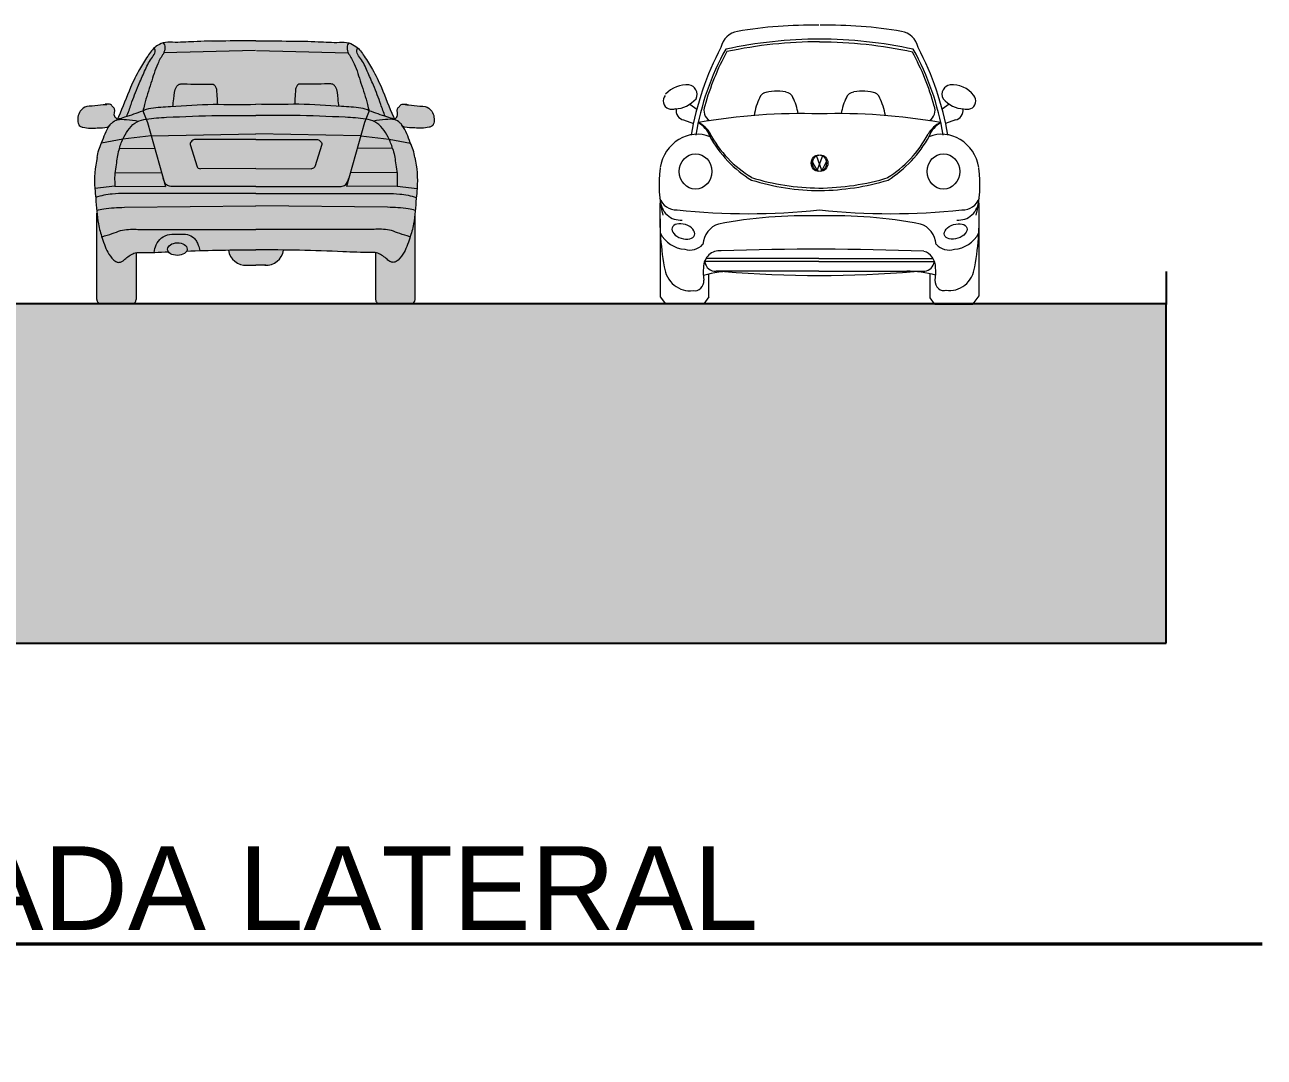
# Model space of a CAD drawing. Header units: millimetres. Extents: x 2056 to 4470, y 1400 to 3101.
# Drawn here: x 2111.57 to 2118.23, y 1436.1 to 1441.65 of the extents above; entities that cross this region are included whole.
import ezdxf

# ---------------------------------------------------------------- set-up
doc = ezdxf.new("R2010")
doc.units = ezdxf.units.MM
doc.layers.add('A-Anno-Titl', color=233, linetype='Continuous', lineweight=50)
doc.layers.add('A-CARROS', color=123, linetype='Continuous', lineweight=5)
for name, color, linetype in [('A-PLAN-1', 5, 'Continuous'), ('A-PLAN-2', 4, 'Continuous'), ('A-PLAN-6', 9, 'Continuous')]:
    doc.layers.add(name, color=color, linetype=linetype)
doc.styles.add('ROMAN', font='arial.ttf')

# ---------------------------------------------------------------- blocks, each defined once
blk = doc.blocks.new('Auto (11)')
for p, q in [((-0.6777, 1.0932), (-0.6409, 1.0663)), ((0.7154, 1.0932), (0.6785, 1.0663)), ((-0.7122, 1.0079), (-0.6589, 0.9884)), ((0.7498, 1.0079), (0.6965, 0.9884)), ((0.0313, 0.7355), (0.0024, 0.8169)), ((0.0057, 0.7355), (0.0361, 0.8169)), ((-0.0181, 0.7818), (0.0057, 0.7355)), ((0.0555, 0.7833), (0.0313, 0.7355)), ((-0.8373, 0.4762), (-0.8373, 0.0568)), ((0.875, 0.4762), (0.875, 0.062)), ((0.0152, 0.2467), (-0.5992, 0.2467)), ((0.0152, 0.2633), (-0.5912, 0.2633)), ((0.0152, 0.2633), (0.6288, 0.2633)), ((0.0152, 0.2467), (0.6369, 0.2467)), ((-0.5758, 0.0568), (-0.5758, 0.1794)), ((0.0152, 0.1945), (-0.5367, 0.1945)), ((0.0152, 0.1945), (0.5846, 0.1945)), ((0.6135, 0.0517), (0.6135, 0.1804)), ((-0.8373, 0.0568), (-0.8094, 0.0187)), ((-0.8094, 0.0187), (-0.6037, 0.0187)), ((-0.5758, 0.0568), (-0.6037, 0.0187)), ((0.6376, 0.0187), (0.6135, 0.0517)), ((0.6382, 0.0175), (0.8436, 0.0175)), ((0.875, 0.062), (0.8433, 0.0187))]:
    blk.add_line(p, q)
for centre, major_axis, ratio, start_param, end_param in [((-0.4073, 1.3687), (0, 0.1168), 0.918667, 0.136651, 1.325825), ((-0.022, -1.3359), (0, 2.8537), 0.918667, -0.013969, 0.153144), ((0.0597, -1.3359), (0, 2.8537), 0.918667, -0.153144, 0.013969), ((0.445, 1.3687), (0, 0.1168), 0.918667, -1.325825, -0.136651), ((0.0247, -1.4152), (0, 2.858), 0.918667, 0.002193, 0.195586), ((0.0247, -1.4294), (0, 2.858), 0.918667, 0.002193, 0.193284), ((0.0129, -1.4152), (0, 2.858), 0.918667, -0.195586, -0.002193), ((0.0129, -1.4314), (0, 2.858), 0.918667, -0.193763, -0.002193), ((0.6831, 0.6467), (0, 1.5012), 0.918667, 1.047436, 1.383805), ((0.5814, 0.6852), (0, 1.3577), 0.918667, 1.026478, 1.392653), ((0.5944, 0.6852), (0, 1.3577), 0.918667, 1.037515, 1.273117), ((-0.5568, 0.6852), (0, 1.3577), 0.918667, -1.273726, -1.039467), ((-0.5438, 0.6852), (0, 1.3577), 0.918667, -1.392653, -1.026478), ((-0.6455, 0.6467), (0, 1.5012), 0.918667, -1.383805, -1.047436), ((-0.6951, 1.0227), (0, 0.1742), 0.918667, -0.074667, 0.786429), ((0.734, 1.0328), (0, 0.1642), 0.918667, -0.860748, 0.087948), ((-0.7801, 1.1108), (0, 0.0445), 0.918667, 0.855351, 2.795362), ((-0.6864, 1.1455), (0, 0.0509), 0.918667, 4.22215, 6.213694), ((-0.2587, 1.101), (0, 0.0562), 0.918667, 0.097829, 1.077437), ((-0.2087, 0.8769), (0, 0.286), 0.918667, -0.169646, 0.28372), ((-0.1677, 1.101), (0, 0.0562), 0.918667, -1.077437, -0.097829), ((0.2073, 1.101), (0, 0.0562), 0.918667, 0.097829, 1.077437), ((0.2483, 0.8769), (0, 0.286), 0.918667, -0.28372, 0.169646), ((0.2982, 1.101), (0, 0.0562), 0.918667, -1.077437, -0.097829), ((0.724, 1.1455), (0, 0.0509), 0.918667, 0.069492, 2.061035), ((0.8177, 1.1108), (0, 0.0445), 0.918667, 3.487823, 5.427834), ((-0.7737, 1.1301), (0, 0.0649), 0.918667, 2.795362, 3.487823), ((-0.762, 1.2441), (0, 0.1766), 0.918667, 3.177759, 3.945642), ((-0.7046, 1.0597), (0, 0.0523), 0.918667, 1.419695, 2.994335), ((-0.546, 1.0592), (0, 0.0616), 0.918667, 1.165798, 2.657917), ((-0.0019, 0.9628), (0, 0.3671), 0.918667, 1.099776, 1.382165), ((-0.4245, 0.9628), (0, 0.3671), 0.918667, -1.353452, -1.099776), ((0.464, 0.9628), (0, 0.3671), 0.918667, 1.099776, 1.353452), ((0.0415, 0.9628), (0, 0.3671), 0.918667, -1.382165, -1.099776), ((0.5835, 1.0592), (0, 0.0616), 0.918667, 3.625268, 5.117387), ((0.7996, 1.2441), (0, 0.1766), 0.918667, 2.337543, 3.105426), ((0.7423, 1.0597), (0, 0.0523), 0.918667, 3.28885, 4.86349), ((0.81, 1.1383), (0, 0.0732), 0.918667, 2.874083, 3.468081), ((-0.0758, -2.7956), (0, 3.8376), 0.918667, -0.026879, 0.158222), ((0.1135, -2.7956), (0, 3.8376), 0.918667, -0.158222, 0.026879), ((-0.6383, 0.7093), (0, 0.2219), 0.918667, -0.349487, 1.372286), ((-0.6916, 0.8632), (0, 0.1447), 0.918667, -1.18409, -0.43995), ((-0.6818, 0.8587), (0, 0.1447), 0.918667, -1.029611, -0.373357), ((-0.0582, 1.2701), (0, 0.6514), 0.918667, 2.108286, 2.638229), ((0.7179, 0.8582), (0, 0.1447), 0.918667, 0.361891, 1.043825), ((0.7293, 0.8632), (0, 0.1447), 0.918667, 0.43995, 1.18409), ((0.676, 0.7093), (0, 0.2219), 0.918667, -1.372286, 0.349487), ((-0.0582, 1.2553), (0, 0.6514), 0.918667, 2.108286, 2.638229), ((0.1002, 1.2482), (0, 0.6314), 0.918667, 3.654021, 4.188425), ((0.0786, 1.2701), (0, 0.6751), 0.918667, 3.662851, 4.170219), ((-0.6476, 0.7309), (0, 0.095), 0.918667, -1.570796, 4.712389), ((0.0151, 0.7756), (0, 0.0447), 0.918667, 4.712389, 10.995574), ((0.0226, 0.7756), (0, 0.0447), 0.918667, 4.712389, 10.995574), ((0.6852, 0.7309), (0, 0.095), 0.918667, -1.570796, 4.712389), ((-0.258, 0.6621), (0, 0.6375), 0.918667, 1.433956, 1.834552), ((0.2957, 0.6621), (0, 0.6375), 0.918667, 4.448633, 4.849229), ((0.0262, 2.1321), (0, 1.4905), 0.918667, 2.865678, 3.133585), ((0.0258, 2.1167), (0, 1.4883), 0.918667, 2.865579, 3.139125), ((0.0073, 2.1995), (0, 1.5579), 0.918667, 3.147111, 3.410924), ((0.0066, 2.19), (0, 1.5617), 0.918667, 3.152584, 3.410769), ((0.4983, 0.4938), (0, 1.457), 0.918667, 1.516988, 1.760865), ((-0.7508, 0.6326), (0, 0.1086), 0.918667, 1.990762, 3.16488), ((-0.7303, 0.5875), (0, 0.1182), 0.918667, 1.641489, 3.240173), ((0.7679, 0.5875), (0, 0.1182), 0.918667, 3.043012, 4.641696), ((0.7884, 0.6326), (0, 0.1086), 0.918667, 3.118305, 4.292423), ((-0.4607, 0.4938), (0, 1.457), 0.918667, 4.52232, 4.766197), ((-0.3635, 4.8332), (0, 4.3293), 0.918667, 3.045298, 3.237887), ((-0.0601, -2.3902), (0, 2.883), 0.918667, -0.029538, 0.175898), ((0.0972, -2.3944), (0, 2.8871), 0.918667, -0.175825, 0.029832), ((0.4011, 4.8332), (0, 4.3293), 0.918667, 3.045298, 3.237887), ((-0.6964, 0.4908), (0, 0.1786), 0.918667, 2.101367, 3.082538), ((-0.4936, 0.3276), (0, 0.125), 0.918667, 0.263666, 1.487664), ((0.5313, 0.3276), (0, 0.125), 0.918667, -1.487664, -0.263666), ((0.751, 0.4084), (0.0605, 0.0198), 0.603282, 3.100258439394069, 9.383443746573654), ((0.734, 0.4908), (0, 0.1786), 0.918667, 3.200647, 4.181818), ((-0.6782, 0.4179), (0, 0.1096), 0.918667, 2.861374, 3.912285), ((0.7158, 0.4179), (0, 0.1096), 0.918667, 2.3709, 3.421811), ((-0.5202, 0.2118), (0, 0.0928), 0.918667, -0.116844, 1.541109), ((0.0002, -16.9538), (0, 17.2668), 0.918667, -0.036575, 0.032186), ((0.5579, 0.2118), (0, 0.0928), 0.918667, -1.541109, -0.264938), ((-0.68, 0.2389), (0, 0.1495), 0.918667, 1.706904, 3.278981), ((-0.3592, 0.1935), (0, 0.2689), 0.918667, 1.492381, 1.747467), ((-0.5419, 0.2561), (0, 0.0619), 0.918667, 1.72295, 3.232038), ((0.5783, 0.259), (0, 0.0649), 0.918667, 3.248232, 4.521493), ((0.3969, 0.1935), (0, 0.2689), 0.918667, 4.535719, 4.790804), ((0.7195, 0.2376), (0, 0.1472), 0.918667, 2.985359, 4.582696), ((-0.6509, 0.1426), (0, 0.053), 0.918667, 2.930178, 4.781687), ((-0.4455, -0.4804), (0, 0.6749), 0.918667, -0.010203, 0.259035), ((0.015, 7.5306), (0, 7.3588), 0.918667, 3.06644, 3.217559), ((0.4874, -0.4805), (0, 0.6749), 0.918667, -0.25392, 0), ((0.6882, 0.1432), (0, 0.0532), 0.918667, 1.506958, 3.42934)]:
    blk.add_ellipse(centre, major_axis=major_axis, ratio=ratio, start_param=start_param, end_param=end_param)
at = {"extrusion": (0, 0, -1)}
blk.add_ellipse((-0.7133, 0.4084), major_axis=(-0.0605, 0.0198), ratio=0.603282, start_param=3.100258439394069, end_param=9.383443746573654, dxfattribs=at)
blk = doc.blocks.new('A$C7F577313')
blk.add_blockref('Auto (11)', (0.8437, -0.0175))
blk = doc.blocks.new('Mazda')
blk.add_hatch(color=255).paths.add_polyline_path([(0.7984, 0.207), (0.8045, 0.207), (0.8126, 0.207), (0.8187, 0.209), (0.8248, 0.211), (0.8329, 0.211), (0.839, 0.2151), (0.8451, 0.2171), (0.8511, 0.2212), (0.8572, 0.2252), (0.8633, 0.2293), (0.8674, 0.2333), (0.8735, 0.2394), (0.8775, 0.2435), (0.8816, 0.2496), (0.8856, 0.2556), (0.8897, 0.2617), (0.8917, 0.2678), (0.8937, 0.2759), (0.8958, 0.282), (0.8978, 0.2901), (1.0216, 0.2861), (1.1453, 0.282), (1.2691, 0.278), (1.33, 0.2759), (1.3604, 0.2759), (1.3766, 0.2759), (1.3929, 0.2759), (1.3929, 0.0243), (1.3929, 0.0203), (1.3929, 0.0162), (1.3949, 0.0122), (1.3969, 0.0081), (1.401, 0.0061), (1.405, 0.002), (1.4071, 0), (1.4111, 0), (1.4152, 0), (1.5816, 0), (1.5856, 0), (1.5897, 0), (1.5917, 0.002), (1.5958, 0.0061), (1.5998, 0.0081), (1.6018, 0.0122), (1.6039, 0.0162), (1.6039, 0.0203), (1.6039, 0.0243), (1.6039, 0.4869), (1.616, 0.6371), (1.616, 0.6756), (1.614, 0.7122), (1.61, 0.7507), (1.6018, 0.7872), (1.6018, 0.7994), (1.5998, 0.8095), (1.5958, 0.8217), (1.5917, 0.8339), (1.5734, 0.8785), (1.5653, 0.9008), (1.5552, 0.9232), (1.5511, 0.9353), (1.545, 0.9455), (1.5389, 0.9556), (1.5308, 0.9658), (1.541, 0.9536), (1.5592, 0.9475), (1.5937, 0.9455), (1.6587, 0.9455), (1.6911, 0.9516), (1.7073, 0.98), (1.7053, 1.0124), (1.6891, 1.0429), (1.6647, 1.0591), (1.6282, 1.0632), (1.5755, 1.0692), (1.5552, 1.0713), (1.5531, 1.0713), (1.5592, 1.0733), (1.5369, 1.0733), (1.5105, 1.053), (1.5105, 1.0185), (1.4963, 0.9901), (1.399, 1.2174), (1.3381, 1.3229), (1.2995, 1.3716), (1.2488, 1.404), (0.7497, 1.4142), (0.2506, 1.404), (0.1978, 1.3716), (0.1613, 1.3229), (0.1004, 1.2174), (0.003, 0.9901), (-0.0112, 1.0185), (-0.0132, 1.053), (-0.0375, 1.0733), (-0.0599, 1.0733), (-0.0538, 1.0713), (-0.0578, 1.0713), (-0.0761, 1.0692), (-0.1288, 1.0632), (-0.1654, 1.0591), (-0.1897, 1.0429), (-0.2059, 1.0124), (-0.208, 0.98), (-0.1917, 0.9516), (-0.1593, 0.9455), (-0.0943, 0.9455), (-0.0599, 0.9475), (-0.0436, 0.9536), (-0.0335, 0.9658), (-0.0396, 0.9556), (-0.0457, 0.9455), (-0.0578, 0.9232), (-0.0659, 0.9008), (-0.0761, 0.8785), (-0.0923, 0.8339), (-0.1004, 0.8095), (-0.1025, 0.7994), (-0.1045, 0.7872), (-0.1106, 0.7507), (-0.1167, 0.7122), (-0.1187, 0.6756), (-0.1187, 0.6371), (-0.1065, 0.4869), (-0.1065, 0.0243), (-0.1045, 0.0203), (-0.1045, 0.0162), (-0.1025, 0.0122), (-0.1004, 0.0081), (-0.0964, 0.0061), (-0.0943, 0.002), (-0.0903, 0), (-0.0862, 0), (-0.0822, 0), (0.0822, 0), (0.0862, 0), (0.0903, 0), (0.0943, 0.002), (0.0984, 0.0061), (0.1004, 0.0081), (0.1025, 0.0122), (0.1045, 0.0162), (0.1065, 0.0203), (0.1065, 0.0243), (0.1065, 0.2759), (0.1938, 0.2759), (0.279, 0.28), (0.283, 0.2739), (0.2912, 0.2698), (0.2972, 0.2658), (0.3054, 0.2638), (0.3155, 0.2617), (0.3256, 0.2597), (0.3338, 0.2597), (0.3439, 0.2617), (0.352, 0.2638), (0.3601, 0.2678), (0.3683, 0.2719), (0.3723, 0.278), (0.3764, 0.2841), (0.4332, 0.2861), (0.488, 0.2861), (0.5448, 0.2881), (0.6016, 0.2901), (0.6036, 0.28), (0.6056, 0.2698), (0.6097, 0.2617), (0.6138, 0.2536), (0.6198, 0.2455), (0.6259, 0.2394), (0.632, 0.2313), (0.6401, 0.2252), (0.6482, 0.2212), (0.6564, 0.2171), (0.6645, 0.213), (0.6726, 0.211), (0.6827, 0.209), (0.6909, 0.207), (0.701, 0.207)])
at = {"color": 250}
for p, q in [((0.7468, 1.363), (0.2533, 1.3501)), ((0.7516, 1.363), (1.245, 1.3501)), ((0.1402, 1.0377), (0.1656, 0.9754)), ((1.3582, 1.0377), (1.3328, 0.9754)), ((0.1656, 0.9754), (0.2622, 0.6308)), ((1.3328, 0.9754), (1.2362, 0.6308)), ((0.0338, 0.8865), (-0.0817, 0.864)), ((0.1862, 0.9039), (0.0338, 0.8865)), ((0.1862, 0.9039), (0.7492, 0.9141)), ((0.7492, 0.8849), (0.4228, 0.8844)), ((1.3122, 0.9039), (0.7492, 0.9141)), ((0.7492, 0.8849), (1.0755, 0.8844)), ((1.3122, 0.9039), (1.4645, 0.8865)), ((1.4645, 0.8865), (1.5801, 0.864)), ((0.0147, 0.836), (0.2044, 0.8369)), ((0.3958, 0.8567), (0.4324, 0.738)), ((1.1025, 0.8567), (1.066, 0.738)), ((1.4836, 0.836), (1.294, 0.8369)), ((-0.0086, 0.707), (0.2412, 0.7057)), ((0.7492, 0.7278), (0.4514, 0.7266)), ((0.7492, 0.7278), (1.0469, 0.7266)), ((1.507, 0.707), (1.2572, 0.7057)), ((-0.0092, 0.6339), (-0.1171, 0.6209)), ((-0.0092, 0.6339), (0.2622, 0.6308)), ((0.7492, 0.6319), (0.291, 0.6319)), ((0.7492, 0.6319), (1.2073, 0.6319)), ((1.5075, 0.6339), (1.2362, 0.6308)), ((1.5075, 0.6339), (1.6155, 0.6209)), ((0.7492, 0.5944), (0.0449, 0.5944)), ((0.7492, 0.5944), (1.4535, 0.5944)), ((-0.106, 0.0243), (-0.106, 0.4873)), ((0.0417, 0.5194), (0.7492, 0.5278)), ((1.4567, 0.5194), (0.7492, 0.5278)), ((1.6044, 0.0243), (1.6044, 0.4873)), ((0.1449, 0.4007), (0.7492, 0.4007)), ((1.3535, 0.4007), (0.7492, 0.4007)), ((0.106, 0.2765), (0.106, 0.0243)), ((1.3923, 0.2765), (1.3923, 0.0243)), ((0.6957, 0.2078), (0.7492, 0.2078)), ((0.8026, 0.2078), (0.7492, 0.2078)), ((0.0823, 0), (-0.0823, 0)), ((1.4161, 0), (1.5807, 0))]:
    blk.add_line(p, q, dxfattribs=at)
for centre, major_axis, ratio, start_param, end_param in [((0.3268, 0.2945), (0.0526, 0.0006), 0.643755, 3.141021, 9.424206), ((0.6957, 0.3068), (0, 0.099), 0.975618, 1.750025, 3.194926), ((0.8026, 0.3068), (0, 0.099), 0.975618, 3.088259, 4.53316), ((-0.0823, 0.0243), (0, 0.0243), 0.975618, 1.570796, 3.141593), ((0.0823, 0.0243), (0, 0.0243), 0.975618, 3.141593, 4.712389), ((1.4161, 0.0243), (0, 0.0243), 0.975618, 1.570796, 3.141593), ((1.5807, 0.0243), (0, 0.0243), 0.975618, 3.141593, 4.712389)]:
    blk.add_ellipse(centre, major_axis=major_axis, ratio=ratio, start_param=start_param, end_param=end_param, dxfattribs=at)
for points, knots in [([(0.2498, 1.4036), (0.2366, 1.3983), (0.2019, 1.3832), (0.1636, 1.3275), (0.1177, 1.255), (0.064, 1.1462), (0.0322, 1.0526), (0.0049, 0.9962), (0.0024, 0.991)], [0, 0, 0, 0, 1.078045, 2.785735, 4.879992, 7.537629, 11.765787, 12.201348, 12.201348, 12.201348, 12.201348]), ([(0.7492, 1.415), (0.6875, 1.415), (0.5763, 1.4133), (0.4262, 1.4122), (0.3226, 1.404), (0.2659, 1.4091), (0.2498, 1.4036)], [0, 0, 0, 0, 0.1849252, 0.3342512, 0.4486468, 0.4995687, 0.4995687, 0.4995687, 0.4995687]), ([(0.2498, 1.4036), (0.2567, 1.3985), (0.2624, 1.375), (0.2556, 1.3559), (0.2514, 1.3451)], [0, 0, 0, 0, 0.02563602, 0.05988806, 0.05988806, 0.05988806, 0.05988806]), ([(0.7492, 1.415), (0.8108, 1.415), (0.9221, 1.4133), (1.0721, 1.4122), (1.1758, 1.404), (1.2325, 1.4091), (1.2486, 1.4036)], [0, 0, 0, 0, 0.1849252, 0.3342512, 0.4486468, 0.4995687, 0.4995687, 0.4995687, 0.4995687]), ([(1.2486, 1.4036), (1.2416, 1.3985), (1.2359, 1.375), (1.2427, 1.3559), (1.247, 1.3451)], [0, 0, 0, 0, 0.02563602, 0.05988806, 0.05988806, 0.05988806, 0.05988806]), ([(1.2486, 1.4036), (1.2618, 1.3983), (1.2964, 1.3832), (1.3348, 1.3275), (1.3807, 1.255), (1.4343, 1.1462), (1.4661, 1.0526), (1.4934, 0.9962), (1.496, 0.991)], [0, 0, 0, 0, 1.078045, 2.785735, 4.879992, 7.537629, 11.765787, 12.201348, 12.201348, 12.201348, 12.201348]), ([(0.0542, 1.0086), (0.0634, 1.0296), (0.0819, 1.0863), (0.113, 1.1677), (0.1501, 1.2496), (0.1766, 1.3096), (0.2049, 1.3418), (0.2093, 1.3643), (0.2052, 1.3728), (0.2025, 1.3766)], [0, 0, 0, 0, 1.703415, 4.41726, 6.463007, 8.414298, 9.240142, 9.635612, 9.987477, 9.987477, 9.987477, 9.987477]), ([(0.2514, 1.3451), (0.2394, 1.3285), (0.2121, 1.2776), (0.1844, 1.1837), (0.1557, 1.0998), (0.1443, 1.0488), (0.1402, 1.0377)], [0, 0, 0, 0, 0.0604315, 0.168345, 0.2862886, 0.3209433, 0.3209433, 0.3209433, 0.3209433]), ([(1.247, 1.3451), (1.259, 1.3285), (1.2863, 1.2776), (1.3139, 1.1837), (1.3427, 1.0998), (1.3541, 1.0488), (1.3582, 1.0377)], [0, 0, 0, 0, 0.0604315, 0.168345, 0.2862886, 0.3209433, 0.3209433, 0.3209433, 0.3209433]), ([(1.4441, 1.0086), (1.435, 1.0296), (1.4165, 1.0863), (1.3854, 1.1677), (1.3482, 1.2496), (1.3218, 1.3096), (1.2935, 1.3418), (1.2891, 1.3643), (1.2932, 1.3728), (1.2959, 1.3766)], [0, 0, 0, 0, 1.703415, 4.41726, 6.463007, 8.414298, 9.240142, 9.635612, 9.987477, 9.987477, 9.987477, 9.987477]), ([(0.303, 1.0607), (0.3033, 1.075), (0.3105, 1.1102), (0.3098, 1.1553), (0.3306, 1.1785), (0.3445, 1.1844), (0.406, 1.1818), (0.4607, 1.1809), (0.5235, 1.1814), (0.5297, 1.1709), (0.5369, 1.1585), (0.5371, 1.1348), (0.5406, 1.1065), (0.54, 1.0847), (0.5392, 1.0735)], [0, 0, 0, 0, 1.059186, 2.693118, 3.075994, 3.305168, 3.817696, 7.640466, 7.947383, 8.097769, 8.501234, 9.015893, 9.799932, 10.626454, 10.626454, 10.626454, 10.626454]), ([(1.1953, 1.0607), (1.195, 1.075), (1.1878, 1.1102), (1.1886, 1.1553), (1.1678, 1.1785), (1.1538, 1.1844), (1.0924, 1.1818), (1.0377, 1.1809), (0.9748, 1.1814), (0.9687, 1.1709), (0.9614, 1.1585), (0.9613, 1.1348), (0.9578, 1.1065), (0.9584, 1.0847), (0.9591, 1.0735)], [0, 0, 0, 0, 1.059186, 2.693118, 3.075994, 3.305168, 3.817696, 7.640466, 7.947383, 8.097769, 8.501234, 9.015893, 9.799932, 10.626454, 10.626454, 10.626454, 10.626454]), ([(0.0024, 0.991), (0.0009, 0.9976), (-0.0227, 1.0093), (-0.0009, 1.0449), (-0.0243, 1.0621), (-0.0318, 1.0788), (-0.0697, 1.0726), (-0.0317, 1.0731), (-0.1386, 1.0635), (-0.1749, 1.0605), (-0.2039, 1.0289), (-0.2099, 0.9971), (-0.209, 0.9697), (-0.1961, 0.9534), (-0.1611, 0.9438), (-0.1193, 0.9455), (-0.0723, 0.9473), (-0.0373, 0.9498), (-0.0333, 0.9653)], [0, 0, 0, 0, 0.0199434, 0.0615514, 0.0775458, 0.0970481, 0.1208681, 0.1232472, 0.1962831, 0.2464802, 0.2767901, 0.3099374, 0.3411979, 0.3521583, 0.3687242, 0.4461251, 0.4735099, 0.5203869, 0.5203869, 0.5203869, 0.5203869]), ([(0.1402, 1.0377), (0.1532, 1.0465), (0.2046, 1.0572), (0.3301, 1.064), (0.519, 1.0789), (0.6723, 1.0693), (0.7492, 1.0735)], [0, 0, 0, 0, 0.0467064, 0.1519601, 0.3809327, 0.6119091, 0.6119091, 0.6119091, 0.6119091]), ([(1.3582, 1.0377), (1.3452, 1.0465), (1.2938, 1.0572), (1.1683, 1.064), (0.9794, 1.0789), (0.8261, 1.0693), (0.7492, 1.0735)], [0, 0, 0, 0, 0.0467064, 0.1519601, 0.3809327, 0.6119091, 0.6119091, 0.6119091, 0.6119091]), ([(1.496, 0.991), (1.4974, 0.9976), (1.5211, 1.0093), (1.4993, 1.0449), (1.5227, 1.0621), (1.5302, 1.0788), (1.5681, 1.0726), (1.5301, 1.0731), (1.6369, 1.0635), (1.6733, 1.0605), (1.7023, 1.0289), (1.7083, 0.9971), (1.7074, 0.9697), (1.6945, 0.9534), (1.6595, 0.9438), (1.6177, 0.9455), (1.5706, 0.9473), (1.5357, 0.9498), (1.5316, 0.9653)], [0, 0, 0, 0, 0.0199434, 0.0615514, 0.0775458, 0.0970481, 0.1208681, 0.1232472, 0.1962831, 0.2464802, 0.2767901, 0.3099374, 0.3411979, 0.3521583, 0.3687242, 0.4461251, 0.4735099, 0.5203869, 0.5203869, 0.5203869, 0.5203869]), ([(-0.1044, 0.7872), (-0.1028, 0.815), (-0.0761, 0.8724), (-0.0561, 0.9378), (-0.0136, 0.9894), (0.0542, 1.0055), (0.1081, 1.0281), (0.1402, 1.0377)], [0, 0, 0, 0, 0.081312, 0.1814002, 0.1982735, 0.276471, 0.3769085, 0.3769085, 0.3769085, 0.3769085]), ([(0.0147, 0.836), (0.0206, 0.8568), (0.0422, 0.9102), (0.0891, 0.9786), (0.1789, 0.9993), (0.3245, 1.0062), (0.5216, 1.0153), (0.6817, 1.0133), (0.7492, 1.0133)], [0, 0, 0, 0, 0.0633543, 0.1713149, 0.2225785, 0.3325781, 0.6106789, 0.8130674, 0.8130674, 0.8130674, 0.8130674]), ([(1.4836, 0.836), (1.4777, 0.8568), (1.4562, 0.9102), (1.4093, 0.9786), (1.3195, 0.9993), (1.1739, 1.0062), (0.9767, 1.0153), (0.8166, 1.0133), (0.7492, 1.0133)], [0, 0, 0, 0, 0.0633543, 0.1713149, 0.2225785, 0.3325781, 0.6106789, 0.8130674, 0.8130674, 0.8130674, 0.8130674]), ([(1.6027, 0.7872), (1.6012, 0.815), (1.5745, 0.8724), (1.5544, 0.9378), (1.512, 0.9894), (1.4442, 1.0055), (1.3903, 1.0281), (1.3582, 1.0377)], [0, 0, 0, 0, 0.081312, 0.1814002, 0.1982735, 0.276471, 0.3769085, 0.3769085, 0.3769085, 0.3769085]), ([(0.0024, 0.991), (0.019, 0.9936), (0.057, 0.9923), (0.0959, 0.987), (0.1173, 0.9825)], [0, 0, 0, 0, 1.275921, 2.883256, 2.883256, 2.883256, 2.883256]), ([(1.496, 0.991), (1.4794, 0.9936), (1.4414, 0.9923), (1.4025, 0.987), (1.3811, 0.9825)], [0, 0, 0, 0, 1.275921, 2.883256, 2.883256, 2.883256, 2.883256]), ([(0.4228, 0.8844), (0.4165, 0.8844), (0.4038, 0.8783), (0.3937, 0.8638), (0.3958, 0.8567)], [0, 0, 0, 0, 0.01911096, 0.04086044, 0.04086044, 0.04086044, 0.04086044]), ([(1.0755, 0.8844), (1.0819, 0.8844), (1.0945, 0.8783), (1.1047, 0.8638), (1.1025, 0.8567)], [0, 0, 0, 0, 0.01911096, 0.04086044, 0.04086044, 0.04086044, 0.04086044]), ([(0.0147, 0.836), (0.0057, 0.8115), (-0.0009, 0.7546), (-0.0133, 0.6872), (-0.0095, 0.6453), (-0.0092, 0.6339)], [0, 0, 0, 0, 0.0767022, 0.1660618, 0.1994184, 0.1994184, 0.1994184, 0.1994184]), ([(1.4836, 0.836), (1.4927, 0.8115), (1.4993, 0.7546), (1.5117, 0.6872), (1.5079, 0.6453), (1.5075, 0.6339)], [0, 0, 0, 0, 0.0767022, 0.1660618, 0.1994184, 0.1994184, 0.1994184, 0.1994184]), ([(-0.1044, 0.7872), (-0.1176, 0.7333), (-0.122, 0.6581), (-0.1089, 0.5395), (-0.106, 0.4483), (-0.0767, 0.3485), (-0.0512, 0.2776), (-0.0167, 0.2321), (0.0119, 0.2213), (0.0323, 0.2283), (0.0501, 0.2459), (0.073, 0.2629), (0.1, 0.2783), (0.1708, 0.2751), (0.2298, 0.278), (0.2789, 0.2802)], [0, 0, 0, 0, 4.118869, 5.449089, 8.85766, 10.815404, 13.135103, 14.470193, 14.889696, 15.347838, 16.006665, 16.753876, 17.508735, 18.273295, 22.025306, 22.025306, 22.025306, 22.025306]), ([(0.4324, 0.738), (0.4344, 0.735), (0.4386, 0.7273), (0.4473, 0.7272), (0.4514, 0.7266)], [0, 0, 0, 0, 0.01085301, 0.02327957, 0.02327957, 0.02327957, 0.02327957]), ([(1.6027, 0.7872), (1.616, 0.7333), (1.6204, 0.6581), (1.6073, 0.5395), (1.6044, 0.4483), (1.5751, 0.3485), (1.5495, 0.2776), (1.515, 0.2321), (1.4864, 0.2213), (1.466, 0.2283), (1.4482, 0.2459), (1.4253, 0.2629), (1.3984, 0.2783), (1.3267, 0.2751), (1.1125, 0.286), (0.9051, 0.2909), (0.7492, 0.2909)], [0, 0, 0, 0, 0.16279, 0.215365, 0.350082, 0.427458, 0.51914, 0.571907, 0.588487, 0.606594, 0.632633, 0.662165, 0.691999, 0.722217, 0.873131, 1.340933, 1.340933, 1.340933, 1.340933]), ([(1.066, 0.738), (1.0639, 0.735), (1.0598, 0.7273), (1.051, 0.7272), (1.0469, 0.7266)], [0, 0, 0, 0, 0.01085301, 0.02327957, 0.02327957, 0.02327957, 0.02327957]), ([(0.291, 0.6319), (0.2829, 0.6329), (0.2597, 0.638), (0.2552, 0.6633), (0.25, 0.6755)], [0, 0, 0, 0, 0.02443087, 0.06359532, 0.06359532, 0.06359532, 0.06359532]), ([(1.2073, 0.6319), (1.2154, 0.6329), (1.2387, 0.638), (1.2432, 0.6633), (1.2484, 0.6755)], [0, 0, 0, 0, 0.02443087, 0.06359532, 0.06359532, 0.06359532, 0.06359532]), ([(0.0449, 0.5944), (0.0221, 0.5944), (-0.0311, 0.5922), (-0.0836, 0.5814), (-0.1129, 0.573)], [0, 0, 0, 0, 1.730112, 4.032733, 4.032733, 4.032733, 4.032733]), ([(1.4535, 0.5944), (1.4763, 0.5944), (1.5295, 0.5922), (1.5819, 0.5814), (1.6113, 0.573)], [0, 0, 0, 0, 1.730112, 4.032733, 4.032733, 4.032733, 4.032733]), ([(-0.106, 0.5015), (-0.0946, 0.5069), (-0.045, 0.5165), (0.0045, 0.5186), (0.0417, 0.5194)], [0, 0, 0, 0, 0.0377491, 0.1492069, 0.1492069, 0.1492069, 0.1492069]), ([(1.6044, 0.5015), (1.593, 0.5069), (1.5434, 0.5165), (1.4938, 0.5186), (1.4567, 0.5194)], [0, 0, 0, 0, 0.0377491, 0.1492069, 0.1492069, 0.1492069, 0.1492069]), ([(-0.0774, 0.36), (-0.0603, 0.3683), (-0.0257, 0.3747), (0.0191, 0.3962), (0.0766, 0.4031), (0.1179, 0.4004), (0.1449, 0.4007)], [0, 0, 0, 0, 0.0567497, 0.1039653, 0.1473143, 0.2283133, 0.2283133, 0.2283133, 0.2283133]), ([(1.5758, 0.36), (1.5587, 0.3683), (1.5241, 0.3747), (1.4793, 0.3962), (1.4218, 0.4031), (1.3805, 0.4004), (1.3535, 0.4007)], [0, 0, 0, 0, 0.0567497, 0.1039653, 0.1473143, 0.2283133, 0.2283133, 0.2283133, 0.2283133]), ([(0.2011, 0.2771), (0.2038, 0.2907), (0.2113, 0.3195), (0.2381, 0.359), (0.2852, 0.3767), (0.3334, 0.3748), (0.3785, 0.3766), (0.4135, 0.3612), (0.4295, 0.3374), (0.4408, 0.3144), (0.446, 0.2966), (0.4482, 0.2864)], [0, 0, 0, 0, 1.029853, 2.198645, 3.398908, 4.650585, 5.850374, 6.811216, 7.363938, 7.954237, 8.724283, 8.724283, 8.724283, 8.724283])]:
    blk.add_open_spline(points, degree=3, knots=knots, dxfattribs=at)
blk.add_open_spline([(0.3766, 0.2841), (0.5005, 0.2885), (0.6251, 0.2909), (0.7492, 0.2909)], degree=3, dxfattribs=at)
blk = doc.blocks.new('01420-TITULO BLOQUE DE DIBUJO')
at = {"color": 0, "linetype": 'Continuous', "const_width": 0.00025}
blk.add_lwpolyline([(0.029, 0.016, 0.414214), (0.021, 0.024, 0.414214), (0.013, 0.016, 0.414214), (0.021, 0.008, 0.414214), (0.029, 0.016, -0.219374)], format="xyb", dxfattribs=at)
blk.add_lwpolyline([(0.029, 0.016), (0.150778, 0.016)], dxfattribs=at)
at = {"style": 'ROMAN'}
blk.add_text('ESCALA ', height=0.0025, dxfattribs=at).set_placement((0.035, 0.0125))
at = {"lineweight": 9, "style": 'ROMAN'}
for tag, p, height in [('TÍTULO-BLOQUE-DE-DIBUJO', (0.035, 0.017), 0.006), ('C4', (0.015287, 0.013286), 0.006), ('1:10', (0.050207, 0.0125), 0.0025)]:
    blk.add_attdef(tag, p, '', height=height, dxfattribs=at)

msp = doc.modelspace()

# ---------------------------------------------------------------- hatches: boundary and pattern name
at = {"layer": 'A-PLAN-6'}
h = msp.add_hatch(dxfattribs=at)
h.set_pattern_fill('AR-PARQ1', color=256, scale=0.002, angle=45, style=0)
h.set_pattern_definition([(135, (-986962.319, -1731722.1817), (-0.86210458762, 4e-15), [0.6096, -0.6096]), (135, (-986962.24714, -1731722.1099), (-0.86210458762, 4e-15), [0.6096, -0.6096]), (135, (-986962.1753, -1731722.03804), (-0.86210458762, 4e-15), [0.6096, -0.6096]), (135, (-986962.10346, -1731721.9662), (-0.86210458762, 4e-15), [0.6096, -0.6096]), (135, (-986962.0316, -1731721.89436), (-0.86210458762, 4e-15), [0.6096, -0.6096]), (135, (-986961.9598, -1731721.8225), (-0.86210458762, 4e-15), [0.6096, -0.6096]), (135, (-986961.8879, -1731721.7507), (-0.86210458762, 4e-15), [0.6096, -0.6096]), (45, (-986962.75003, -1731721.7507), (0.86210458762, -4e-15), [0.6096, -0.6096]), (45, (-986962.8219, -1731721.67883), (0.86210458762, -4e-15), [0.6096, -0.6096]), (45, (-986962.8937, -1731721.607), (0.86210458762, -4e-15), [0.6096, -0.6096]), (45, (-986962.96556, -1731721.53515), (0.86210458762, -4e-15), [0.6096, -0.6096]), (45, (-986963.0374, -1731721.4633), (0.86210458762, -4e-15), [0.6096, -0.6096]), (45, (-986963.10924, -1731721.39146), (0.86210458762, -4e-15), [0.6096, -0.6096]), (45, (-986963.1811, -1731721.3196), (0.86210458762, -4e-15), [0.6096, -0.6096])])
h.paths.add_polyline_path([(2055.9129, 1440.2672), (2055.9129, 1438.3272), (2117.7068, 1438.3272), (2117.7068, 1440.1522), (2105.9197, 1440.1522), (2105.9197, 1440.2672), (2103.1581, 1440.2672), (2103.1581, 1440.1172), (2081.3404, 1440.1172), (2081.3404, 1440.2672)])

# ---------------------------------------------------------------- linework, layer by layer
at = {"layer": 'A-PLAN-1', "const_width": 0.01}
msp.add_lwpolyline([(2110.7203, 1440.3272), (2110.7203, 1440.1522), (2117.7068, 1440.1522), (2117.7068, 1440.3272)], dxfattribs=at)
at = {"layer": 'A-PLAN-2'}
msp.add_lwpolyline([(2055.9129, 1440.2672), (2055.9129, 1438.3272), (2117.7068, 1438.3272), (2117.7068, 1440.1522), (2105.9197, 1440.1522), (2105.9197, 1440.2672), (2103.1581, 1440.2672), (2103.1581, 1440.1172), (2081.3404, 1440.1172), (2081.3404, 1440.2672), (2055.9129, 1440.2672)], dxfattribs=at)

# ---------------------------------------------------------------- block references
at = {"layer": 'A-Anno-Titl'}
ref = msp.add_blockref('01420-TITULO BLOQUE DE DIBUJO', (2106.9154, 1435.5104), dxfattribs=dict(at, xscale=75, yscale=75, zscale=75))
ref.add_attrib('C4', 'F1', (2108.0619, 1436.5068), dxfattribs={"layer": '0', "color": 0, "lineweight": 9, "height": 0.45, "style": 'ROMAN'})
ref.add_attrib('1:10', '1:75', (2110.681, 1436.4479), dxfattribs={"layer": '0', "color": 0, "lineweight": 9, "height": 0.1875, "style": 'ROMAN'})
ref.add_attrib('TÍTULO-BLOQUE-DE-DIBUJO', 'FACHADA LATERAL', (2109.5404, 1436.7854), dxfattribs={"layer": '0', "color": 0, "lineweight": 9, "height": 0.45, "style": 'ROMAN'})
at = {"layer": 'A-CARROS'}
for name, p in [('A$C7F577313', (2114.9799, 1440.151)), ('Mazda', (2112.0636, 1440.1522))]:
    msp.add_blockref(name, p, dxfattribs=at)

doc.saveas('drawing.dxf')
